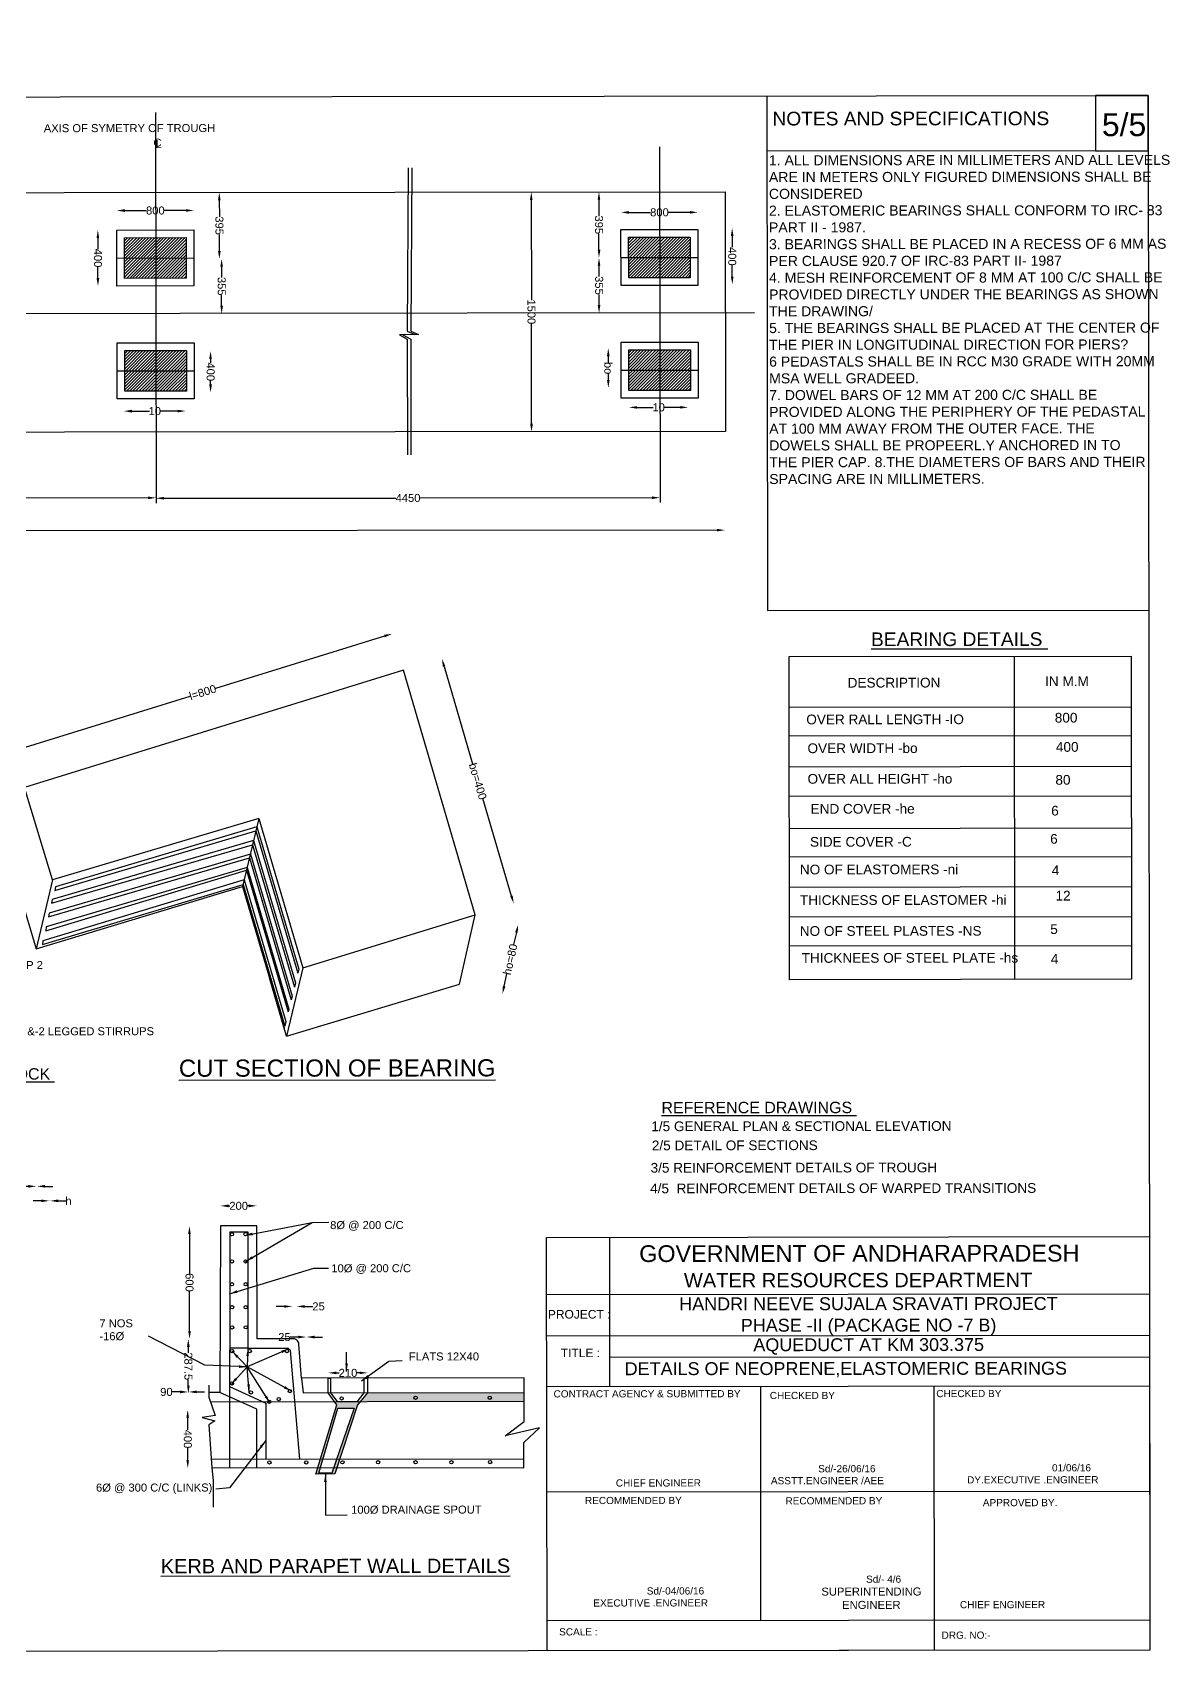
# Model space of a CAD drawing. Header units: millimetres. Extents: x 1802989 to 1822245, y 5559061 to 5587444.
# Drawn here: x 1812281 to 1822245, y 5559061 to 5573252 of the extents above; entities that cross this region are included whole.
import ezdxf

# ---------------------------------------------------------------- set-up
doc = ezdxf.new("R2010")
doc.units = ezdxf.units.MM
doc.header["$MEASUREMENT"] = 0
for name, color, linetype in [('DIMENSION', 7, 'Continuous'), ('DRAWING', 2, 'Continuous'), ('TEXT', 7, 'Continuous')]:
    doc.layers.add(name, color=color, linetype=linetype)
doc.styles.get("Standard").update_dxf_attribs({"font": 'arial.ttf', "height": 70})
doc.dimstyles.get("Standard").update_dxf_attribs({"dimtxt": 70, "dimasz": 70, "dimexe": 0.18, "dimexo": 0.0625, "dimgap": 0.09, "dimtad": 0, "dimdec": 0, "dimzin": 0, "dimdsep": 46, "dimtxsty": 'Standard', "dimcen": 0.09, "dimse1": 1, "dimse2": 1, "dimadec": 0, "dimazin": 0, "dimtfac": 1, "dimtdec": 0, "dimtofl": 0, "dimtmove": 0, "dimatfit": 3, "dimfxl": 1, "dimtolj": 1, "dimtzin": 0, "dimarcsym": 0})

# ---------------------------------------------------------------- blocks, each defined once
blk = doc.blocks.new('*D69')
at = {"layer": 'Defpoints', "color": 0}
for p in [(1813343, 5587444), (1808926, 5569167), (1813364, 5569176)]:
    blk.add_point(p, dxfattribs=at)
at = {"layer": 'DIMENSION', "color": 0, "lineweight": -2}
for p, q in [((1808996, 5569171), (1811039, 5569173)), ((1813294, 5569176), (1811251, 5569173))]:
    blk.add_line(p, q, dxfattribs=at)
at = {"layer": 'DIMENSION', "color": 0}
for points in [[(1808996, 5569182), (1808996, 5569159), (1808926, 5569171)], [(1813294, 5569187), (1813294, 5569164), (1813364, 5569176)]]:
    blk.add_solid(points, dxfattribs=at)
at = {"layer": 'DIMENSION', "color": 0, "insert": (1811145, 5569173), "char_height": 70, "attachment_point": 5, "rotation": 0.0659}
blk.add_mtext('\\A1;4450', dxfattribs=at)
blk = doc.blocks.new('*D70')
at = {"layer": 'Defpoints', "color": 0}
for p in [(1817759, 5587444), (1813364, 5569172), (1817780, 5569177)]:
    blk.add_point(p, dxfattribs=at)
at = {"layer": 'DIMENSION', "color": 0, "lineweight": -2}
for p, q in [((1813434, 5569172), (1815466, 5569174)), ((1817710, 5569177), (1815678, 5569174))]:
    blk.add_line(p, q, dxfattribs=at)
at = {"layer": 'DIMENSION', "color": 0}
for points in [[(1813434, 5569184), (1813434, 5569160), (1813364, 5569172)], [(1817710, 5569188), (1817710, 5569165), (1817780, 5569177)]]:
    blk.add_solid(points, dxfattribs=at)
at = {"layer": 'DIMENSION', "color": 0, "insert": (1815572, 5569174), "char_height": 70, "attachment_point": 5, "rotation": 0.0659}
blk.add_mtext('\\A1;4450', dxfattribs=at)
blk = doc.blocks.new('*D71')
at = {"layer": 'Defpoints', "color": 0}
for p in [(1803854, 5568876), (1803854, 5568872), (1818349, 5568914)]:
    blk.add_point(p, dxfattribs=at)
at = {"layer": 'DIMENSION', "color": 0, "lineweight": -2}
for p, q in [((1803924, 5568876), (1810969, 5568884)), ((1818279, 5568893), (1811234, 5568885))]:
    blk.add_line(p, q, dxfattribs=at)
at = {"layer": 'DIMENSION', "color": 0}
for points in [[(1803924, 5568888), (1803924, 5568865), (1803854, 5568876)], [(1818279, 5568904), (1818279, 5568881), (1818349, 5568893)]]:
    blk.add_solid(points, dxfattribs=at)
at = {"layer": 'DIMENSION', "color": 0, "insert": (1811102, 5568884), "char_height": 70, "attachment_point": 5, "rotation": 0.0659}
blk.add_mtext('\\A1;23200', dxfattribs=at)
blk = doc.blocks.new('*D72')
at = {"layer": 'Defpoints', "color": 0}
for p in [(1813082, 5569935), (1813624, 5569936), (1813624, 5569936)]:
    blk.add_point(p, dxfattribs=at)
at = {"layer": 'DIMENSION', "color": 0, "lineweight": -2}
for p, q in [((1813152, 5569935), (1813306, 5569935)), ((1813554, 5569935), (1813399, 5569935))]:
    blk.add_line(p, q, dxfattribs=at)
at = {"layer": 'DIMENSION', "color": 0}
for points in [[(1813152, 5569947), (1813152, 5569923), (1813082, 5569935)], [(1813554, 5569947), (1813554, 5569924), (1813624, 5569936)]]:
    blk.add_solid(points, dxfattribs=at)
at = {"layer": 'DIMENSION', "color": 0, "insert": (1813353, 5569935), "char_height": 70, "attachment_point": 5, "rotation": 0.0659}
blk.add_mtext('\\A1;10', dxfattribs=at)
blk = doc.blocks.new('*D73')
at = {"layer": 'Defpoints', "color": 0}
for p in [(1813842, 5570461), (1813848, 5570461), (1813836, 5570099)]:
    blk.add_point(p, dxfattribs=at)
at = {"layer": 'DIMENSION', "color": 0, "lineweight": -2}
for p, q in [((1813842, 5570391), (1813842, 5570359)), ((1813842, 5570169), (1813842, 5570201))]:
    blk.add_line(p, q, dxfattribs=at)
at = {"layer": 'DIMENSION', "color": 0}
for points in [[(1813853, 5570391), (1813830, 5570391), (1813842, 5570461)], [(1813854, 5570169), (1813830, 5570169), (1813842, 5570099)]]:
    blk.add_solid(points, dxfattribs=at)
at = {"layer": 'DIMENSION', "color": 0, "insert": (1813842, 5570280), "char_height": 70, "attachment_point": 5, "rotation": 270.0659}
blk.add_mtext('\\A1;400', dxfattribs=at)
blk = doc.blocks.new('*D74')
at = {"layer": 'Defpoints', "color": 0}
for p in [(1813896, 5571269), (1813939, 5571269), (1813890, 5570790)]:
    blk.add_point(p, dxfattribs=at)
at = {"layer": 'DIMENSION', "color": 0, "lineweight": -2}
for p, q in [((1813939, 5571199), (1813939, 5571107)), ((1813939, 5570860), (1813939, 5570952))]:
    blk.add_line(p, q, dxfattribs=at)
at = {"layer": 'DIMENSION', "color": 0}
for points in [[(1813950, 5571199), (1813927, 5571199), (1813939, 5571269)], [(1813951, 5570860), (1813927, 5570860), (1813939, 5570790)]]:
    blk.add_solid(points, dxfattribs=at)
at = {"layer": 'DIMENSION', "color": 0, "insert": (1813939, 5571029), "char_height": 70, "attachment_point": 5, "rotation": 270.0659}
blk.add_mtext('\\A1;355', dxfattribs=at)
blk = doc.blocks.new('*D75')
at = {"layer": 'Defpoints', "color": 0}
for p in [(1813918, 5571852), (1814045, 5571852), (1813939, 5571269)]:
    blk.add_point(p, dxfattribs=at)
at = {"layer": 'DIMENSION', "color": 0, "lineweight": -2}
for p, q in [((1813918, 5571782), (1813919, 5571638)), ((1813919, 5571339), (1813919, 5571483))]:
    blk.add_line(p, q, dxfattribs=at)
at = {"layer": 'DIMENSION', "color": 0}
for points in [[(1813930, 5571782), (1813907, 5571782), (1813918, 5571852)], [(1813931, 5571339), (1813907, 5571339), (1813919, 5571269)]]:
    blk.add_solid(points, dxfattribs=at)
at = {"layer": 'DIMENSION', "color": 0, "insert": (1813919, 5571560), "char_height": 70, "attachment_point": 5, "rotation": 270.0659}
blk.add_mtext('\\A1;395', dxfattribs=at)
blk = doc.blocks.new('*D76')
at = {"layer": 'Defpoints', "color": 0}
for p in [(1813021, 5571692), (1813021, 5571521), (1813696, 5571522)]:
    blk.add_point(p, dxfattribs=at)
at = {"layer": 'DIMENSION', "color": 0, "lineweight": -2}
for p, q in [((1813091, 5571692), (1813281, 5571692)), ((1813626, 5571693), (1813436, 5571692))]:
    blk.add_line(p, q, dxfattribs=at)
at = {"layer": 'DIMENSION', "color": 0}
for points in [[(1813091, 5571704), (1813091, 5571680), (1813021, 5571692)], [(1813626, 5571704), (1813626, 5571681), (1813696, 5571693)]]:
    blk.add_solid(points, dxfattribs=at)
at = {"layer": 'DIMENSION', "color": 0, "insert": (1813358, 5571692), "char_height": 70, "attachment_point": 5, "rotation": 0.0659}
blk.add_mtext('\\A1;800', dxfattribs=at)
blk = doc.blocks.new('*D77')
at = {"layer": 'Defpoints', "color": 0}
for p in [(1813021, 5571521), (1812855, 5571031), (1813022, 5571031)]:
    blk.add_point(p, dxfattribs=at)
at = {"layer": 'DIMENSION', "color": 0, "lineweight": -2}
for p, q in [((1812854, 5571451), (1812855, 5571355)), ((1812855, 5571101), (1812855, 5571197))]:
    blk.add_line(p, q, dxfattribs=at)
at = {"layer": 'DIMENSION', "color": 0}
for points in [[(1812866, 5571451), (1812843, 5571451), (1812854, 5571521)], [(1812867, 5571101), (1812843, 5571101), (1812855, 5571031)]]:
    blk.add_solid(points, dxfattribs=at)
at = {"layer": 'DIMENSION', "color": 0, "insert": (1812855, 5571276), "char_height": 70, "attachment_point": 5, "rotation": 270.0659}
blk.add_mtext('\\A1;400', dxfattribs=at)
blk = doc.blocks.new('*D78')
at = {"layer": 'Defpoints', "color": 0}
for p in [(1816652, 5571855), (1816654, 5569755), (1816654, 5569755)]:
    blk.add_point(p, dxfattribs=at)
at = {"layer": 'DIMENSION', "color": 0, "lineweight": -2}
for p, q in [((1816652, 5571785), (1816653, 5570906)), ((1816654, 5569825), (1816653, 5570704))]:
    blk.add_line(p, q, dxfattribs=at)
at = {"layer": 'DIMENSION', "color": 0}
for points in [[(1816663, 5571785), (1816640, 5571785), (1816652, 5571855)], [(1816666, 5569826), (1816642, 5569825), (1816654, 5569755)]]:
    blk.add_solid(points, dxfattribs=at)
at = {"layer": 'DIMENSION', "color": 0, "insert": (1816653, 5570805), "char_height": 70, "attachment_point": 5, "rotation": 270.0659}
blk.add_mtext('\\A1;1500', dxfattribs=at)
blk = doc.blocks.new('*D79')
at = {"layer": 'Defpoints', "color": 0}
for p in [(1817508, 5569968), (1818027, 5569968), (1818027, 5569968)]:
    blk.add_point(p, dxfattribs=at)
at = {"layer": 'DIMENSION', "color": 0, "lineweight": -2}
for p, q in [((1817578, 5569968), (1817721, 5569968)), ((1817957, 5569968), (1817814, 5569968))]:
    blk.add_line(p, q, dxfattribs=at)
at = {"layer": 'DIMENSION', "color": 0}
for points in [[(1817578, 5569979), (1817578, 5569956), (1817508, 5569968)], [(1817957, 5569980), (1817957, 5569957), (1818027, 5569968)]]:
    blk.add_solid(points, dxfattribs=at)
at = {"layer": 'DIMENSION', "color": 0, "insert": (1817768, 5569968), "char_height": 70, "attachment_point": 5, "rotation": 0.0659}
blk.add_mtext('\\A1;10', dxfattribs=at)
blk = doc.blocks.new('*D80')
at = {"layer": 'Defpoints', "color": 0}
for p in [(1817317, 5570486), (1817326, 5570486), (1817297, 5570138)]:
    blk.add_point(p, dxfattribs=at)
at = {"layer": 'DIMENSION', "color": 0, "lineweight": -2}
for p, q in [((1817326, 5570416), (1817326, 5570362)), ((1817327, 5570208), (1817327, 5570263))]:
    blk.add_line(p, q, dxfattribs=at)
at = {"layer": 'DIMENSION', "color": 0}
for points in [[(1817338, 5570416), (1817315, 5570416), (1817326, 5570486)], [(1817338, 5570208), (1817315, 5570208), (1817327, 5570138)]]:
    blk.add_solid(points, dxfattribs=at)
at = {"layer": 'DIMENSION', "color": 0, "insert": (1817327, 5570312), "char_height": 70, "attachment_point": 5, "rotation": 270.0659}
blk.add_mtext('\\A1;bo', dxfattribs=at)
blk = doc.blocks.new('*D81')
at = {"layer": 'Defpoints', "color": 0}
for p in [(1818412, 5571538), (1818456, 5571538), (1818429, 5571044)]:
    blk.add_point(p, dxfattribs=at)
at = {"layer": 'DIMENSION', "color": 0, "lineweight": -2}
for p, q in [((1818412, 5571468), (1818412, 5571370)), ((1818413, 5571114), (1818412, 5571212))]:
    blk.add_line(p, q, dxfattribs=at)
at = {"layer": 'DIMENSION', "color": 0}
for points in [[(1818424, 5571468), (1818400, 5571468), (1818412, 5571538)], [(1818424, 5571114), (1818401, 5571114), (1818413, 5571044)]]:
    blk.add_solid(points, dxfattribs=at)
at = {"layer": 'DIMENSION', "color": 0, "insert": (1818412, 5571291), "char_height": 70, "attachment_point": 5, "rotation": 270.0659}
blk.add_mtext('\\A1;400', dxfattribs=at)
blk = doc.blocks.new('*D82')
at = {"layer": 'Defpoints', "color": 0}
for p in [(1817437, 5571676), (1817437, 5571526), (1818112, 5571527)]:
    blk.add_point(p, dxfattribs=at)
at = {"layer": 'DIMENSION', "color": 0, "lineweight": -2}
for p, q in [((1817507, 5571676), (1817697, 5571676)), ((1818042, 5571676), (1817852, 5571676))]:
    blk.add_line(p, q, dxfattribs=at)
at = {"layer": 'DIMENSION', "color": 0}
for points in [[(1817507, 5571687), (1817507, 5571664), (1817437, 5571676)], [(1818042, 5571688), (1818042, 5571665), (1818112, 5571676)]]:
    blk.add_solid(points, dxfattribs=at)
at = {"layer": 'DIMENSION', "color": 0, "insert": (1817775, 5571676), "char_height": 70, "attachment_point": 5, "rotation": 0.0659}
blk.add_mtext('\\A1;800', dxfattribs=at)
blk = doc.blocks.new('*D83')
at = {"layer": 'Defpoints', "color": 0}
for p in [(1817245, 5571278), (1817246, 5570794), (1817348, 5570794)]:
    blk.add_point(p, dxfattribs=at)
at = {"layer": 'DIMENSION', "color": 0, "lineweight": -2}
for p, q in [((1817245, 5571208), (1817245, 5571113)), ((1817246, 5570864), (1817246, 5570958))]:
    blk.add_line(p, q, dxfattribs=at)
at = {"layer": 'DIMENSION', "color": 0}
for points in [[(1817257, 5571208), (1817234, 5571208), (1817245, 5571278)], [(1817257, 5570864), (1817234, 5570864), (1817246, 5570794)]]:
    blk.add_solid(points, dxfattribs=at)
at = {"layer": 'DIMENSION', "color": 0, "insert": (1817246, 5571036), "char_height": 70, "attachment_point": 5, "rotation": 270.0659}
blk.add_mtext('\\A1;355', dxfattribs=at)
blk = doc.blocks.new('*D84')
at = {"layer": 'Defpoints', "color": 0}
for p in [(1817245, 5571856), (1817346, 5571856), (1817245, 5571278)]:
    blk.add_point(p, dxfattribs=at)
at = {"layer": 'DIMENSION', "color": 0, "lineweight": -2}
for p, q in [((1817245, 5571786), (1817245, 5571644)), ((1817245, 5571348), (1817245, 5571489))]:
    blk.add_line(p, q, dxfattribs=at)
at = {"layer": 'DIMENSION', "color": 0}
for points in [[(1817256, 5571786), (1817233, 5571786), (1817245, 5571856)], [(1817257, 5571348), (1817234, 5571348), (1817245, 5571278)]]:
    blk.add_solid(points, dxfattribs=at)
at = {"layer": 'DIMENSION', "color": 0, "insert": (1817245, 5571567), "char_height": 70, "attachment_point": 5, "rotation": 270.0659}
blk.add_mtext('\\A1;395', dxfattribs=at)
blk = doc.blocks.new('*D92')
at = {"layer": 'Defpoints', "color": 0}
for p in [(1813929, 5562974), (1813929, 5562798), (1814248, 5562798)]:
    blk.add_point(p, dxfattribs=at)
at = {"layer": 'DIMENSION', "color": 0, "lineweight": -2}
for p, q in [((1813999, 5562974), (1814010, 5562974)), ((1814177, 5562974), (1814166, 5562974))]:
    blk.add_line(p, q, dxfattribs=at)
at = {"layer": 'DIMENSION', "color": 0}
for points in [[(1813999, 5562986), (1813999, 5562962), (1813929, 5562974)], [(1814177, 5562986), (1814177, 5562962), (1814247, 5562974)]]:
    blk.add_solid(points, dxfattribs=at)
at = {"layer": 'DIMENSION', "color": 0, "insert": (1814088, 5562974), "char_height": 70, "attachment_point": 5, "rotation": 0.0659}
blk.add_mtext('\\A1;200', dxfattribs=at)
blk = doc.blocks.new('*D93')
at = {"layer": 'Defpoints', "color": 0}
for p in [(1813929, 5562798), (1813658, 5561808), (1813925, 5561809)]:
    blk.add_point(p, dxfattribs=at)
at = {"layer": 'DIMENSION', "color": 0, "lineweight": -2}
for p, q in [((1813657, 5562727), (1813657, 5562380)), ((1813658, 5561878), (1813657, 5562225))]:
    blk.add_line(p, q, dxfattribs=at)
at = {"layer": 'DIMENSION', "color": 0}
for points in [[(1813668, 5562727), (1813645, 5562727), (1813657, 5562797)], [(1813669, 5561878), (1813646, 5561878), (1813658, 5561808)]]:
    blk.add_solid(points, dxfattribs=at)
at = {"layer": 'DIMENSION', "color": 0, "insert": (1813657, 5562303), "char_height": 70, "attachment_point": 5, "rotation": 270.0659}
blk.add_mtext('\\A1;600', dxfattribs=at)
blk = doc.blocks.new('*D94')
at = {"layer": 'Defpoints', "color": 0}
for p in [(1813658, 5561808), (1813647, 5561330), (1813649, 5561330)]:
    blk.add_point(p, dxfattribs=at)
at = {"layer": 'DIMENSION', "color": 0, "lineweight": -2}
for p, q in [((1813647, 5561738), (1813647, 5561688)), ((1813647, 5561400), (1813647, 5561450))]:
    blk.add_line(p, q, dxfattribs=at)
at = {"layer": 'DIMENSION', "color": 0}
for points in [[(1813659, 5561738), (1813635, 5561738), (1813647, 5561808)], [(1813659, 5561400), (1813636, 5561400), (1813647, 5561330)]]:
    blk.add_solid(points, dxfattribs=at)
at = {"layer": 'DIMENSION', "color": 0, "insert": (1813647, 5561569), "char_height": 70, "attachment_point": 5, "rotation": 270.0659}
blk.add_mtext('\\A1;287.5', dxfattribs=at)
blk = doc.blocks.new('*D95')
at = {"layer": 'Defpoints', "color": 0}
for p in [(1813645, 5561344), (1813649, 5561330), (1813645, 5561188)]:
    blk.add_point(p, dxfattribs=at)
at = {"layer": 'DIMENSION', "color": 0, "lineweight": -2}
for p, q in [((1813575, 5561344), (1813505, 5561344)), ((1813719, 5561344), (1813789, 5561344))]:
    blk.add_line(p, q, dxfattribs=at)
at = {"layer": 'DIMENSION', "color": 0}
for points in [[(1813575, 5561356), (1813575, 5561332), (1813645, 5561344)], [(1813719, 5561356), (1813719, 5561333), (1813649, 5561344)]]:
    blk.add_solid(points, dxfattribs=at)
at = {"layer": 'DIMENSION', "color": 0, "insert": (1813455, 5561344), "char_height": 70, "attachment_point": 5, "rotation": 0.0659}
blk.add_mtext('\\A1;90', dxfattribs=at)
blk = doc.blocks.new('*D96')
at = {"layer": 'Defpoints', "color": 0}
for p in [(1813645, 5561188), (1813642, 5560676), (1813643, 5560676)]:
    blk.add_point(p, dxfattribs=at)
at = {"layer": 'DIMENSION', "color": 0, "lineweight": -2}
for p, q in [((1813641, 5561118), (1813641, 5561011)), ((1813642, 5560746), (1813642, 5560853))]:
    blk.add_line(p, q, dxfattribs=at)
at = {"layer": 'DIMENSION', "color": 0}
for points in [[(1813653, 5561118), (1813630, 5561118), (1813641, 5561188)], [(1813653, 5560746), (1813630, 5560746), (1813642, 5560676)]]:
    blk.add_solid(points, dxfattribs=at)
at = {"layer": 'DIMENSION', "color": 0, "insert": (1813642, 5560932), "char_height": 70, "attachment_point": 5, "rotation": 270.0659}
blk.add_mtext('\\A1;400', dxfattribs=at)
blk = doc.blocks.new('*D99')
at = {"layer": 'Defpoints', "color": 0}
for p in [(1814874, 5561511), (1815218, 5561511), (1815218, 5561511)]:
    blk.add_point(p, dxfattribs=at)
at = {"layer": 'DIMENSION', "color": 0, "lineweight": -2}
for p, q in [((1814944, 5561511), (1814968, 5561511)), ((1815148, 5561511), (1815124, 5561511))]:
    blk.add_line(p, q, dxfattribs=at)
at = {"layer": 'DIMENSION', "color": 0}
for points in [[(1814944, 5561523), (1814944, 5561499), (1814874, 5561511)], [(1815148, 5561523), (1815148, 5561500), (1815218, 5561511)]]:
    blk.add_solid(points, dxfattribs=at)
at = {"layer": 'DIMENSION', "color": 0, "insert": (1815046, 5561511), "char_height": 70, "attachment_point": 5, "rotation": 0.0659}
blk.add_mtext('\\A1;210', dxfattribs=at)
blk = doc.blocks.new('*D100')
at = {"layer": 'Defpoints', "color": 0}
for p in [(1814680, 5561825), (1814680, 5561809), (1814683, 5561769)]:
    blk.add_point(p, dxfattribs=at)
at = {"layer": 'DIMENSION', "color": 0, "lineweight": -2}
for p, q in [((1814610, 5561825), (1814540, 5561825)), ((1814753, 5561825), (1814823, 5561825))]:
    blk.add_line(p, q, dxfattribs=at)
at = {"layer": 'DIMENSION', "color": 0}
for points in [[(1814610, 5561837), (1814610, 5561813), (1814680, 5561825)], [(1814753, 5561837), (1814753, 5561813), (1814683, 5561825)]]:
    blk.add_solid(points, dxfattribs=at)
at = {"layer": 'DIMENSION', "color": 0, "insert": (1814489, 5561825), "char_height": 70, "attachment_point": 5, "rotation": 0.0659}
blk.add_mtext('\\A1;25', dxfattribs=at)
blk = doc.blocks.new('*D101')
at = {"layer": 'Defpoints', "color": 0}
for p in [(1814597, 5562093), (1814558, 5561808), (1814597, 5561799)]:
    blk.add_point(p, dxfattribs=at)
at = {"layer": 'DIMENSION', "color": 0, "lineweight": -2}
for p, q in [((1814488, 5562093), (1814418, 5562093)), ((1814667, 5562093), (1814737, 5562093))]:
    blk.add_line(p, q, dxfattribs=at)
at = {"layer": 'DIMENSION', "color": 0}
for points in [[(1814488, 5562104), (1814488, 5562081), (1814558, 5562093)], [(1814667, 5562105), (1814667, 5562081), (1814597, 5562093)]]:
    blk.add_solid(points, dxfattribs=at)
at = {"layer": 'DIMENSION', "color": 0, "insert": (1814788, 5562093), "char_height": 70, "attachment_point": 5, "rotation": 0.0659}
blk.add_mtext('\\A1;25', dxfattribs=at)
blk = doc.blocks.new('*D105')
at = {"layer": 'Defpoints', "color": 0}
for p in [(1812437, 5563018), (1812437, 5563015), (1812428, 5562930)]:
    blk.add_point(p, dxfattribs=at)
at = {"layer": 'DIMENSION', "color": 0, "lineweight": -2}
for p, q in [((1812358, 5563018), (1812288, 5563018)), ((1812507, 5563018), (1812577, 5563018))]:
    blk.add_line(p, q, dxfattribs=at)
at = {"layer": 'DIMENSION', "color": 0}
for points in [[(1812358, 5563030), (1812358, 5563006), (1812428, 5563018)], [(1812507, 5563030), (1812507, 5563006), (1812437, 5563018)]]:
    blk.add_solid(points, dxfattribs=at)
at = {"layer": 'DIMENSION', "color": 0, "insert": (1812597, 5563018), "char_height": 70, "attachment_point": 5, "rotation": 0.0659}
blk.add_mtext('\\A1;h', dxfattribs=at)
blk = doc.blocks.new('*D106')
at = {"layer": 'Defpoints', "color": 0}
for p in [(1812321, 5563178), (1812315, 5563145), (1812315, 5563145)]:
    blk.add_point(p, dxfattribs=at)
at = {"layer": 'DIMENSION', "color": 0, "lineweight": -2}
for p, q in [((1812245, 5563145), (1812175, 5563145)), ((1812391, 5563145), (1812461, 5563145))]:
    blk.add_line(p, q, dxfattribs=at)
at = {"layer": 'DIMENSION', "color": 0}
for points in [[(1812245, 5563157), (1812245, 5563133), (1812315, 5563145)], [(1812391, 5563157), (1812391, 5563134), (1812321, 5563145)]]:
    blk.add_solid(points, dxfattribs=at)
at = {"layer": 'DIMENSION', "color": 0, "insert": (1812128, 5563145), "char_height": 70, "attachment_point": 5, "rotation": 0.0659}
blk.add_mtext('\\A1;hs', dxfattribs=at)
blk = doc.blocks.new('*D113')
at = {"layer": 'Defpoints', "color": 0}
for p in [(1815432, 5567985), (1815531, 5567666), (1812213, 5566639)]:
    blk.add_point(p, dxfattribs=at)
at = {"layer": 'DIMENSION', "color": 0, "lineweight": -2}
for p, q in [((1815365, 5567965), (1813884, 5567506)), ((1812181, 5566979), (1813663, 5567438))]:
    blk.add_line(p, q, dxfattribs=at)
at = {"layer": 'DIMENSION', "color": 0}
for points in [[(1815362, 5567976), (1815369, 5567954), (1815432, 5567985)], [(1812177, 5566990), (1812184, 5566968), (1812114, 5566958)]]:
    blk.add_solid(points, dxfattribs=at)
at = {"layer": 'DIMENSION', "color": 0, "insert": (1813773, 5567472), "char_height": 70, "attachment_point": 5, "rotation": 17.1989}
blk.add_mtext('\\A1;l=800', dxfattribs=at)
blk = doc.blocks.new('*D114')
at = {"layer": 'Defpoints', "color": 0}
for p in [(1815531, 5567666), (1816498, 5565621), (1816160, 5565522)]:
    blk.add_point(p, dxfattribs=at)
at = {"layer": 'DIMENSION', "color": 0, "lineweight": -2}
for p, q in [((1815888, 5567698), (1816138, 5566846)), ((1816478, 5565688), (1816228, 5566541))]:
    blk.add_line(p, q, dxfattribs=at)
at = {"layer": 'DIMENSION', "color": 0}
for points in [[(1815900, 5567701), (1815877, 5567695), (1815869, 5567765)], [(1816489, 5565692), (1816467, 5565685), (1816498, 5565621)]]:
    blk.add_solid(points, dxfattribs=at)
at = {"layer": 'DIMENSION', "color": 0, "insert": (1816183, 5566693), "char_height": 70, "attachment_point": 5, "rotation": 286.353}
blk.add_mtext('\\A1;bo=400', dxfattribs=at)
blk = doc.blocks.new('*D115')
at = {"layer": 'Defpoints', "color": 0}
for p in [(1816160, 5565522), (1816022, 5564916), (1816399, 5564830)]:
    blk.add_point(p, dxfattribs=at)
at = {"layer": 'DIMENSION', "color": 0, "lineweight": -2}
for p, q in [((1816522, 5565368), (1816497, 5565262)), ((1816415, 5564899), (1816439, 5565005))]:
    blk.add_line(p, q, dxfattribs=at)
at = {"layer": 'DIMENSION', "color": 0}
for points in [[(1816510, 5565371), (1816533, 5565366), (1816537, 5565437)], [(1816403, 5564901), (1816426, 5564896), (1816399, 5564830)]]:
    blk.add_solid(points, dxfattribs=at)
at = {"layer": 'DIMENSION', "color": 0, "insert": (1816468, 5565133), "char_height": 70, "attachment_point": 5, "rotation": 77.1822}
blk.add_mtext('\\A1;ho=80', dxfattribs=at)

msp = doc.modelspace()

# ---------------------------------------------------------------- hatches: boundary and pattern name
at = {"layer": 'DIMENSION'}
h = msp.add_hatch(color=0, dxfattribs=at)
h.dxf.hatch_style = 1
h.paths.add_polyline_path([(1815152.2, 5561260.2), (1815128.3, 5561231.7), (1814948.9, 5560681.5), (1816587.5, 5560678.9), (1816587.2, 5560900.6), (1816723, 5561030.5), (1816423.8, 5560960.5), (1816589.7, 5561086), (1816589.5, 5561261.9)], flags=16)
h.paths.add_polyline_path([(1815217, 5561337.5), (1815128.3, 5561231.7), (1814948.9, 5560681.5), (1816587.5, 5560678.9), (1816587.2, 5560900.6), (1816723, 5561030.5), (1816423.8, 5560960.5), (1816589.7, 5561086), (1816589.4, 5561339)])
h = msp.add_hatch(color=0, dxfattribs=at)
h.dxf.hatch_style = 1
h.paths.add_polyline_path([(1815128.3, 5561231.7), (1815152.2, 5561260.2), (1814928, 5561259.9), (1814948.6, 5561232), (1814782.3, 5560681.8), (1814804.4, 5560681.7), (1814958.2, 5561202.2), (1815099.4, 5561202.3), (1814921.9, 5560681.5), (1814948.9, 5560681.5)])
h = msp.add_hatch(color=0, dxfattribs=at)
h.dxf.hatch_style = 1
h.paths.add_polyline_path([(1814804.4, 5560681.7), (1814782.3, 5560681.8), (1814765, 5560624.6), (1814930.8, 5560626), (1814948.9, 5560681.5), (1814921.9, 5560681.5), (1814905.2, 5560632.7), (1814789.8, 5560632.4)])
at = {"layer": 'DRAWING'}
h = msp.add_hatch(dxfattribs=at)
h.set_pattern_fill('ANSI31', color=0, scale=150.224709, angle=0.06586, style=0)
h.set_pattern_definition([(45.06585536, (12519.63, -28710.83), (-13.293366765, 13.26284323), [])])
h.paths.add_polyline_path([(1813088.6, 5571454.1), (1813628.5, 5571454.7), (1813628.9, 5571098.9), (1813089.1, 5571098.2)])
h = msp.add_hatch(dxfattribs=at)
h.set_pattern_fill('ANSI31', color=0, scale=150.224709, angle=0.06586, style=0)
h.set_pattern_definition([(45.06585536, (16935.833, -28705.755), (-13.293366765, 13.26284323), [])])
h.paths.add_polyline_path([(1817504.9, 5571459.1), (1818044.7, 5571459.8), (1818045.1, 5571103.9), (1817505.3, 5571103.3)])
h = msp.add_hatch(dxfattribs=at)
h.set_pattern_fill('ANSI31', color=0, scale=150.224709, angle=0.06586, style=0)
h.set_pattern_definition([(45.06585536, (12520.765, -29698.898), (-13.293366765, 13.26284323), [])])
h.paths.add_polyline_path([(1813089.8, 5570466), (1813629.6, 5570466.6), (1813630, 5570110.8), (1813090.2, 5570110.2)])
h = msp.add_hatch(dxfattribs=at)
h.set_pattern_fill('ANSI31', color=0, scale=150.224709, angle=0.06586, style=0)
h.set_pattern_definition([(45.06585536, (16936.97, -29693.822), (-13.293366765, 13.26284323), [])])
h.paths.add_polyline_path([(1817506, 5570471.1), (1818045.8, 5570471.7), (1818046.2, 5570115.9), (1817506.4, 5570115.2)])

# ---------------------------------------------------------------- linework, layer by layer
at = {"layer": 'DIMENSION', "color": 0}
for points in [[(1818716.5, 5572695.9), (1818721.7, 5568187.6), (1822062, 5568191.4)], [(1821594.7, 5572214.9), (1818717.1, 5572211.6)], [(1820883, 5567788.1), (1820886.3, 5564957.1)], [(1818910.4, 5567341), (1821907, 5567344.4)], [(1818910.7, 5567091), (1821907.2, 5567094.5)], [(1818911, 5566820.9), (1821907.6, 5566824.4)], [(1818911.3, 5566562.9), (1821907.9, 5566566.4)], [(1818911.6, 5566280.7), (1821908.2, 5566284.2)], [(1818911.9, 5566030.8), (1821908.5, 5566034.2)], [(1818912.2, 5565766.6), (1821908.8, 5565770.1)], [(1818912.5, 5565504.6), (1821909.1, 5565508)], [(1818912.8, 5565250.6), (1821909.4, 5565254)]]:
    msp.add_lwpolyline(points, dxfattribs=at)
for points in [[(1822056.8, 5572699.7), (1821594.2, 5572699.2), (1821594.7, 5572214.9), (1822057.4, 5572215.4)], [(1818909.9, 5567785.8), (1821906.4, 5567789.3), (1821909.7, 5564958.2), (1818913.1, 5564954.8)]]:
    msp.add_lwpolyline(points, close=True, dxfattribs=at)
at = {"layer": 'DRAWING', "color": 0}
for points in [[(1802989.1, 5572677.8), (1822056.8, 5572699.7), (1822072.5, 5559083), (1803004.8, 5559061)], [(1803870.6, 5571840.3), (1818350.9, 5571856.9), (1818353.3, 5569757.5), (1803873, 5569740.8)], [(1813021.2, 5571521.3), (1813695.7, 5571522.1), (1813696.3, 5571031.6), (1813021.8, 5571030.8)], [(1817437.4, 5571526.4), (1818111.9, 5571527.2), (1818112.5, 5571036.7), (1817438, 5571035.9)], [(1813088.6, 5571454.1), (1813628.5, 5571454.7), (1813628.9, 5571098.9), (1813089.1, 5571098.2)], [(1817504.9, 5571459.1), (1818044.7, 5571459.8), (1818045.1, 5571103.9), (1817505.3, 5571103.3)], [(1813022.4, 5570533.3), (1813696.9, 5570534), (1813697.4, 5570043.5), (1813022.9, 5570042.7)], [(1817438.6, 5570538.3), (1818113.1, 5570539.1), (1818113.6, 5570048.6), (1817439.1, 5570047.8)], [(1813089.8, 5570466), (1813629.6, 5570466.6), (1813630, 5570110.8), (1813090.2, 5570110.2)], [(1817506, 5570471.1), (1818045.8, 5570471.7), (1818046.2, 5570115.9), (1817506.4, 5570115.2)]]:
    msp.add_lwpolyline(points, close=True, dxfattribs=at)
for points in [[(1813360, 5572549.7), (1813363.9, 5569128.9)], [(1817776.5, 5572251.4), (1817780.1, 5569134)], [(1815573.7, 5572067.4), (1815565.2, 5570636.3), (1815631.6, 5570605.3), (1815496, 5570602.3), (1815565.3, 5570565.7), (1815566.4, 5569552.5)], [(1815604.4, 5572067.4), (1815595.9, 5570636.3), (1815662.3, 5570605.3), (1815526.8, 5570602.3), (1815596, 5570565.7), (1815597.2, 5569552.5)], [(1813021.5, 5571276.1), (1813696, 5571276.8)], [(1817437.7, 5571281.1), (1818112.2, 5571281.9)], [(1818606.9, 5570795.3), (1803504.9, 5570777.9)], [(1813022.6, 5570288), (1813697.1, 5570288.8)], [(1817438.8, 5570293.1), (1818113.3, 5570293.9)], [(1814650.8, 5565058.1), (1816160.2, 5565522.3), (1815531.1, 5567666.1), (1812212.7, 5566639), (1812068.8, 5566048.1), (1812313.1, 5565224.1)], [(1812457.6, 5565830.3), (1812212.7, 5566639)], [(1814265.2, 5566367.5), (1812457.6, 5565830.3), (1812313.1, 5565224.1), (1814122.9, 5565771.3)], [(1814247.8, 5566294.8), (1812481.8, 5565768.3), (1812478.8, 5565737.5), (1814239.1, 5566258.1)], [(1814265.2, 5566367.5), (1814122.9, 5565771.3)], [(1814247.8, 5566294.8), (1814615.1, 5565047.6)], [(1814265.2, 5566367.5), (1814650.8, 5565058.1)], [(1814219, 5566173.9), (1812453.4, 5565656.5), (1812449.1, 5565624.5), (1814209.7, 5566135)], [(1814209.7, 5566135), (1814576.1, 5564890.7)], [(1814219, 5566173.9), (1814585.6, 5564928.8)], [(1814239.1, 5566258.1), (1814606.1, 5565011.5)], [(1814190.5, 5566054.5), (1812427.7, 5565538.4), (1812421.7, 5565504.4), (1814182.7, 5566021.8)], [(1814182.7, 5566021.8), (1814548.5, 5564779.4)], [(1814190.5, 5566054.5), (1814556.5, 5564811.5)], [(1814162.9, 5565938.9), (1812402.4, 5565417.3), (1812398.6, 5565382.9), (1814157.2, 5565915.2)], [(1814157.2, 5565915.2), (1814522.5, 5564674.7)], [(1814162.9, 5565938.9), (1814528.3, 5564698)], [(1814136.5, 5565828.6), (1812373.3, 5565296.8), (1812367.9, 5565262.2), (1814126.7, 5565787.5)], [(1814122.9, 5565771.3), (1814487.4, 5564533.4)], [(1814126.7, 5565787.5), (1814491.3, 5564549.3)], [(1814136.5, 5565828.6), (1814501.4, 5564589.6)], [(1814507.6, 5564460.8), (1816022.2, 5564916), (1816160.2, 5565522.3)], [(1814650.8, 5565058.1), (1814507.6, 5564460.8), (1814358.3, 5564972)], [(1814615.1, 5565047.6), (1814606.1, 5565011.5)], [(1814585.6, 5564928.8), (1814576.1, 5564890.7)], [(1814556.5, 5564811.5), (1814548.5, 5564779.4)], [(1814501.4, 5564589.6), (1814491.3, 5564549.3)], [(1814528.3, 5564698), (1814522.5, 5564674.7)], [(1814487.4, 5564533.4), (1814486.9, 5564531.5)], [(1814009.8, 5562746.2), (1814006.5, 5560683)], [(1814009.8, 5562746.2), (1814168.6, 5562746.4), (1814169.7, 5561728.3), (1814008.2, 5561728.6)], [(1813852.7, 5560683.2), (1816587.5, 5560678.9), (1816587.2, 5560900.6), (1816723, 5561030.5), (1816423.8, 5560960.5), (1816589.7, 5561086), (1816589.2, 5561466.8), (1814638.2, 5561464.6), (1814652.4, 5561336.8), (1816589.4, 5561339)], [(1814765, 5560624.6), (1814948.6, 5561232), (1814871.3, 5561337.1), (1814871.1, 5561464.9), (1814891.5, 5561464.9), (1814891.7, 5561337.1), (1814951.4, 5561260), (1815129.5, 5561260.2), (1815188.2, 5561337.4), (1815188.1, 5561465.2), (1815216.9, 5561465.3), (1815217, 5561337.5), (1815128.3, 5561231.7), (1814930.8, 5560626), (1814765, 5560624.6)], [(1813827.6, 5561402.7), (1813827.7, 5561298.6), (1813881.7, 5561137), (1813767.4, 5561121.2), (1813880.6, 5561090), (1813828, 5561056.3), (1813853.1, 5560678.4), (1813864.4, 5560569.8), (1813864.7, 5560335.6)], [(1814247.1, 5560682.6), (1814246.5, 5561193.1), (1813923.4, 5561338)], [(1814007.6, 5561390.8), (1814324.8, 5561245.9), (1814325.4, 5560755.7)], [(1813841.1, 5561258.7), (1816589.5, 5561261.9)], [(1814789.8, 5560632.4), (1814958.2, 5561202.2), (1815099.4, 5561202.3), (1814905.2, 5560632.7), (1814789.8, 5560632.4)], [(1813848, 5560755.2), (1816587.4, 5560758.3)]]:
    msp.add_lwpolyline(points, dxfattribs=at)
for points in [[(1814638.2, 5561464.6), (1814616.3, 5561763.5, 0.4469618), (1814558, 5561808.5), (1814248.8, 5561808.1), (1814247.6, 5562798.1), (1813928.9, 5562797.7), (1813923.4, 5561338), (1813827.7, 5561337.9)], [(1814169.7, 5561728.3), (1814512.1, 5561728.7, -0.3376544), (1814538.8, 5561708.4), (1814621.6, 5560756.1)]]:
    msp.add_lwpolyline(points, format="xyb", dxfattribs=at)
for centre in [(1814029, 5562726), (1814149, 5562726.1), (1814029.3, 5562487.2), (1814149.3, 5562487.3), (1814029.5, 5562287.8), (1814149.5, 5562287.9), (1814029.8, 5562085.4), (1814149.7, 5562085.5), (1814030, 5561909.9), (1814150, 5561910), (1814030.2, 5561701.5), (1814185, 5561701.7), (1814510.4, 5561702.1), (1814028.2, 5561418.2), (1814195.4, 5561340.2), (1814536.4, 5561351.7), (1814990.4, 5561288), (1815637.5, 5561293.8), (1816288.1, 5561292.8), (1814355.9, 5561258.4), (1814438.7, 5561281.6), (1814357.5, 5560726.8), (1814680.4, 5560727.2), (1814997.2, 5560727.6), (1815310.1, 5560727.9), (1815637.4, 5560728.3), (1815952.7, 5560728.7), (1816291.4, 5560729.1)]:
    msp.add_circle(centre, 14.5, dxfattribs=at)
at = {"layer": 'TEXT', "color": 0}
msp.add_lwpolyline([(1816786.5, 5562698.2), (1822068.3, 5562704.2), (1822072.5, 5559083), (1816790.7, 5559076.9)], close=True, dxfattribs=at)
for points in [[(1817335.8, 5562698.8), (1817337.4, 5561391.4)], [(1816787.1, 5562197.2), (1822068.9, 5562203.2)], [(1816787.5, 5561836.6), (1822069.3, 5561842.7)], [(1817337.1, 5561647.3), (1822069.5, 5561652.8)], [(1816788, 5561390.7), (1822069.8, 5561396.8)], [(1818659, 5561392.9), (1818661.4, 5559345.1)], [(1820178.2, 5561394.6), (1820180.9, 5559080.8)], [(1816789.1, 5560469), (1822070.9, 5560475)], [(1816790.3, 5559343), (1822072.1, 5559349)]]:
    msp.add_lwpolyline(points, dxfattribs=at)

# ---------------------------------------------------------------- texts
at = {"layer": 'DIMENSION', "color": 0}
for s, height, p in [('NOTES AND SPECIFICATIONS ', 120.18, (1818765, 5572436.9)), ('5/5', 200.3, (1821651.2, 5572343.5)), ('C', 70.1, (1813341.6, 5572251.8)), ('L', 70.1, (1813360, 5572238.4)), ('%%UBEARING DETAILS ', 120.18, (1819628.4, 5567876.5)), ('DESCRIPTION ', 85.127, (1819423.7, 5567513.6)), ('IN M.M', 85.13, (1821153.8, 5567526.1)), ('OVER RALL LENGTH -IO', 85.127, (1819061.3, 5567191.9)), ('800', 85.13, (1821238.7, 5567207.1)), ('OVER WIDTH -bo', 85.127, (1819072.1, 5566939.6)), ('400', 85.13, (1821248.3, 5566951.2)), ('OVER ALL HEIGHT -ho', 85.127, (1819072.4, 5566671.6)), ('80', 85.13, (1821244, 5566662.8)), ('END COVER -he', 85.127, (1819099, 5566408.9)), ('6', 85.1, (1821207.1, 5566392.8)), ('SIDE COVER -C', 85.127, (1819094, 5566119.8)), ('6', 85.1, (1821198, 5566146.2)), ('NO OF ELASTOMERS -ni', 85.127, (1819004.9, 5565877.3)), ('4', 85.1, (1821212.3, 5565871.7)), ('12', 85.13, (1821245.2, 5565648.4)), ('THICKNESS OF ELASTOMER -hi', 85.127, (1819005.2, 5565609.3)), ('NO OF STEEL PLASTES -NS', 85.127, (1819004.4, 5565338.7)), ('5', 85.1, (1821198.9, 5565355.3)), ('THICKNEES OF STEEL PLATE -hs', 85.127, (1819021.3, 5565102.6)), ('4', 85.1, (1821203.9, 5565094.7)), ('PROJECT :', 75.13, (1816797.4, 5561986.6)), ('TITLE :', 75.13, (1816910.3, 5561648.7))]:
    msp.add_text(s, height=height, rotation=0.06586, dxfattribs=at).set_placement(p)
at = {"layer": 'DIMENSION', "color": 0, "attachment_point": 1, "rotation": 0.06586}
for s, insert, char_height, width in [('1. ALL DIMENSIONS ARE IN MILLIMETERS AND ALL LEVELS \\PARE IN METERS ONLY FIGURED DIMENSIONS SHALL BE \\PCONSIDERED \\P2. ELASTOMERIC BEARINGS SHALL CONFORM TO IRC- 83 \\PPART II - 1987.\\P3. BEARINGS SHALL BE PLACED IN A RECESS OF 6 MM AS \\PPER CLAUSE 920.7 OF IRC-83 PART II- 1987 \\P4. MESH REINFORCEMENT OF 8 MM AT 100 C/C SHALL BE \\PPROVIDED DIRECTLY UNDER THE BEARINGS AS SHOWN \\PTHE DRAWING/ \\P5. THE BEARINGS SHALL BE PLACED AT THE CENTER OF \\PTHE PIER IN LONGITUDINAL DIRECTION FOR PIERS? \\P6 PEDASTALS SHALL BE IN RCC M30 GRADE WITH 20MM \\PMSA WELL GRADEED.\\P7. DOWEL BARS OF 12 MM AT 200 C/C SHALL BE PROVIDED ALONG THE PERIPHERY OF THE PEDASTAL AT 100 MM AWAY FROM THE OUTER FACE. THE DOWELS SHALL BE PROPEERL.Y ANCHORED IN TO THE PIER CAP. 8.THE DIAMETERS OF BARS AND THEIR SPACING ARE IN MILLIMETERS.', (1818733.6, 5572176), 88.1318, 3340.778), ('\\pi42.155;GOVERNMENT OF ANDHARAPRADESH  \\P\\pi433.73;{\\H0.85714x;WATER RESOURCES DEPARTMENT}', (1817554.9, 5562628.7), 146.618, 3914.868), ('\\pi29.751;HANDRI NEEVE SUJALA SRAVATI PROJECT  \\P\\pi568.84;PHASE -II (PACKAGE NO -7 B)', (1817918.3, 5562171.5), 112.7, 3359.477), ('\\pi3.2672;AQUEDUCT AT KM 303.375', (1818594.1, 5561813.5), 112.7, 2021.375), ('\\pi53.928;DETAILS OF NEOPRENE,ELASTOMERIC BEARINGS  ', (1817416.1, 5561603.6), 112.7, 3963.107), ('\\A1;CONTRACT AGENCY & SUBMITTED BY ', (1816847, 5561358.7), 62.836, 1702.106), ('\\A1;CHECKED BY ', (1818741.5, 5561344.4), 62.836, 1702.106), ('\\A1;CHECKED BY ', (1820200.1, 5561361.2), 62.836, 1702.106), ('\\A1;\\pi431;              Sd/-26/06/16\\P\\pi358.31;ASSTT.ENGINEER /AEE ', (1818393.1, 5560702.3), 62.836, 1702.106), ('\\A1;\\pi340.78;                            01/06/16\\P\\pi279.42;DY.EXECUTIVE .ENGINEER', (1820190.5, 5560709.8), 62.836, 1702.106), ('\\A1;CHIEF ENGINEER ', (1817392.4, 5560578.2), 62.836, 1702.106), ('\\A1;RECOMMENDED BY ', (1817122, 5560424.5), 62.836, 1702.106), ('\\A1;RECOMMENDED BY ', (1818878.8, 5560421.8), 62.836, 1702.106), ('\\A1;APPROVED BY.', (1820608, 5560405.8), 62.836, 1702.106), ('\\A1;\\pi382.23;                  Sd/-04/06/16\\P\\pi352.67;EXECUTIVE .ENGINEER', (1816842.6, 5559631.4), 62.836, 1702.106), ('\\A1;\\pi139.4;         Sd/- 4/6\\P\\pi-31.943;{\\H1.1157x;SUPERINTENDING \\P\\pi149.56;ENGINEER }', (1819225.9, 5559735), 62.836, 801.681), ('\\A1;CHIEF ENGINEER ', (1820407.4, 5559512.4), 62.836, 1702.106), ('\\A1;SCALE :', (1816895.9, 5559274.2), 62.836, 1702.106), ('\\A1;DRG. NO:-', (1820246.4, 5559244.9), 62.836, 1702.106)]:
    msp.add_mtext(s, dxfattribs=dict(at, insert=insert, char_height=char_height, width=width))
at = {"layer": 'TEXT', "color": 0}
for s, height, p in [('AXIS OF SYMETRY OF TROUGH', 70.105, (1812380.6, 5572378.3)), ('16 NOS 16Ø @ TOP 2', 70.105, (1811375.5, 5565047.4)), ('12Ø @ 160 &-2 LEGGED STIRRUPS', 70.105, (1811707, 5564466.9)), ('%%UDIRT WALL AND BED BLOCK ', 100.15, (1810516.8, 5564077.6)), ('%%UCUT SECTION OF BEARING', 150.225, (1813564.3, 5564104.7)), ('%%UREFERENCE DRAWINGS ', 100.15, (1817792, 5563784.2)), ('1/5 GENERAL PLAN & SECTIONAL ELEVATION ', 85.127, (1817703.5, 5563628.2)), ('2/5 DETAIL OF SECTIONS ', 85.127, (1817708.1, 5563460.8)), ('3/5 REINFORCEMENT DETAILS OF TROUGH ', 85.127, (1817697.3, 5563264.8)), ('4/5  REINFORCEMENT DETAILS OF WARPED TRANSITIONS ', 85.127, (1817693.1, 5563084.3)), ('8Ø @ 200 C/C', 70.105, (1814889.7, 5562770.4)), ('10Ø @ 200 C/C', 70.105, (1814900.1, 5562392.1)), ('-16Ø', 70.1, (1812867.7, 5561797.5)), ('7 NOS ', 70.1, (1812867.6, 5561910.1)), ('FLATS 12X40', 70.105, (1815578.9, 5561619.5)), ('6Ø @ 300 C/C (LINKS)', 70.105, (1812838.2, 5560471)), ('100Ø DRAINAGE SPOUT', 70.105, (1815073.5, 5560277.4)), ('%%UKERB AND PARAPET WALL DETAILS', 125.187, (1813405.9, 5559755.3))]:
    msp.add_text(s, height=height, rotation=0.06586, dxfattribs=at).set_placement(p)

# ---------------------------------------------------------------- dimensions: what is measured, and where the dimension line sits
at = {"layer": 'DIMENSION', "color": 0}
for base, p1, p2, angle, text, picture, middle in [((1813363.8, 5569175.6), (1808925.6, 5569166.7), (1813342.8, 5587443.7), 0.06586, '4450', '*D69', (1811144.7, 5569173.1)), ((1817780, 5569176.9), (1813363.8, 5569171.8), (1817759, 5587443.7), 0.06586, '4450', '*D70', (1815571.9, 5569174.3)), ((1813918.4, 5571851.8), (1813938.6, 5571268.9), (1814044.6, 5571852), 90.06586, '395', '*D75', (1813918.7, 5571560.4)), ((1816654.2, 5569755.5), (1816651.7, 5571855), (1816654.2, 5569755.5), 90.06586, '1500', '*D78', (1816653, 5570805.2)), ((1817244.6, 5571855.6), (1817245.3, 5571277.7), (1817346.3, 5571855.8), 90.06586, '395', '*D84', (1817245, 5571566.7)), ((1813021, 5571691.9), (1813695.7, 5571522.1), (1813021.2, 5571521.3), 0.06586, '800', '*D76', (1813358.3, 5571692.2)), ((1817437.3, 5571675.6), (1818111.9, 5571527.2), (1817437.4, 5571526.4), 0.06586, '800', '*D82', (1817774.5, 5571676)), ((1812855, 5571030.6), (1813021.2, 5571521.3), (1813021.8, 5571030.8), 90.06586, '400', '*D77', (1812854.7, 5571275.9)), ((1818412.1, 5571538.3), (1818428.7, 5571043.9), (1818456.2, 5571538.4), 90.06586, '400', '*D81', (1818412.4, 5571291.1)), ((1813938.6, 5571268.9), (1813890.2, 5570789.9), (1813896.2, 5571268.9), 90.06586, '355', '*D74', (1813938.9, 5571029.4)), ((1817245.8, 5570793.7), (1817245.3, 5571277.7), (1817347.5, 5570793.8), 90.06586, '355', '*D83', (1817245.6, 5571035.7)), ((1813841.7, 5570460.9), (1813835.6, 5570098.9), (1813848.2, 5570460.9), 90.06586, '400', '*D73', (1813841.9, 5570279.9)), ((1817326.3, 5570486.3), (1817297.3, 5570138.2), (1817316.6, 5570486.3), 90.06586, 'bo', '*D80', (1817326.5, 5570312.3)), ((1813623.5, 5569935.6), (1813081.6, 5569934.9), (1813623.5, 5569935.6), 0.06586, '10', '*D72', (1813352.5, 5569935.2)), ((1818027.3, 5569968.3), (1817507.9, 5569967.7), (1818027.3, 5569968.3), 0.06586, '10', '*D79', (1817767.6, 5569968)), ((1803854, 5568876.1), (1818349.3, 5568913.9), (1803854, 5568871.6), 0.06586, '23200', '*D71', (1811101.6, 5568884.5)), ((1812315.1, 5563145.2), (1812321.2, 5563178.1), (1812315.1, 5563145.2), 0.06586, 'hs', '*D106', (1812128.4, 5563145)), ((1812436.6, 5563018.1), (1812427.9, 5562930.3), (1812436.6, 5563015.2), 0.06586, 'h', '*D105', (1812597.3, 5563018.3)), ((1813928.7, 5562973.8), (1814247.6, 5562798.1), (1813928.9, 5562797.7), 0.06586, '200', '*D92', (1814088.1, 5562974)), ((1813657.7, 5561808.4), (1813928.9, 5562797.7), (1813925.2, 5561808.7), 90.06586, '600', '*D93', (1813657.1, 5562302.9)), ((1814596.9, 5562093), (1814558, 5561808.5), (1814597.2, 5561799), 0.06586, '25', '*D101', (1814787.9, 5562093.2)), ((1814679.7, 5561825), (1814682.7, 5561769.3), (1814679.8, 5561808.9), 0.06586, '25', '*D100', (1814488.7, 5561824.8)), ((1813647.4, 5561329.8), (1813657.7, 5561808.4), (1813649.4, 5561329.8), 90.06586, '287.5', '*D94', (1813647.1, 5561569.1)), ((1815218.3, 5561511.4), (1814873.7, 5561511.4), (1815218.3, 5561511.4), 0.06586, '210', '*D99', (1815046, 5561511.2)), ((1813645.3, 5561344.1), (1813649.4, 5561329.8), (1813645.4, 5561187.8), 0.06586, '90', '*D95', (1813455.2, 5561343.9)), ((1813641.8, 5560675.8), (1813645.4, 5561187.8), (1813642.9, 5560675.8), 90.06586, '400', '*D96', (1813641.5, 5560931.8))]:
    dim = msp.add_linear_dim(base=base, p1=p1, p2=p2, angle=angle, text=text, dimstyle='Standard', dxfattribs=at)
    dim.commit()
    dim.dimension.update_dxf_attribs({"geometry": picture, "text_midpoint": middle})
for p1, p2, distance, text, picture, middle in [((1812212.7, 5566639), (1815531.1, 5567666.1), 334.2, 'l=800', '*D113', (1813773.1, 5567471.8)), ((1815531.1, 5567666.1), (1816160.2, 5565522.3), 351.8, 'bo=400', '*D114', (1816183.2, 5566693.2)), ((1816160.2, 5565522.3), (1816022.2, 5564916), 386.5, 'ho=80', '*D115', (1816468.1, 5565133.4))]:
    dim = msp.add_aligned_dim(p1=p1, p2=p2, distance=distance, text=text, dimstyle='Standard', dxfattribs=at)
    dim.commit()
    dim.dimension.update_dxf_attribs({"geometry": picture, "text_midpoint": middle})

# ---------------------------------------------------------------- leaders
for points in [[(1814139.4, 5562715.3), (1814731.7, 5562828.9), (1814879.2, 5562830.6)], [(1814149.3, 5562487.3), (1814731.7, 5562828.9)], [(1814008.9, 5562203.3), (1814746.2, 5562429), (1814875.9, 5562427.9)], [(1814161.3, 5561562.8), (1813791, 5561579.8), (1813299, 5561833.7)], [(1814169.7, 5561728.3), (1814161.3, 5561562.8)], [(1814030.2, 5561701.5), (1814161.3, 5561562.8)], [(1814528.9, 5561723.1), (1814161.3, 5561562.8)], [(1815033.2, 5561524.1), (1815033, 5561692.5)], [(1815165.6, 5561442.4), (1815404.9, 5561614.2), (1815519.9, 5561620.7)], [(1814018.4, 5561407.6), (1814161.3, 5561562.8)], [(1814550.9, 5561351.8), (1814161.3, 5561562.8)], [(1814363.7, 5561246.2), (1814161.3, 5561562.8)], [(1814181, 5561338.9), (1814161.3, 5561562.8)], [(1814325.2, 5560918.4), (1814007.7, 5560504.1), (1813887.6, 5560492.8)], [(1814847.9, 5560625.3), (1814847.9, 5560263.7), (1815038.2, 5560267.1)]]:
    msp.add_leader(points, dimstyle='Standard', override={"dimgap": 0.09, "dimtad": 0}, dxfattribs=at)

doc.saveas('drawing.dxf')
